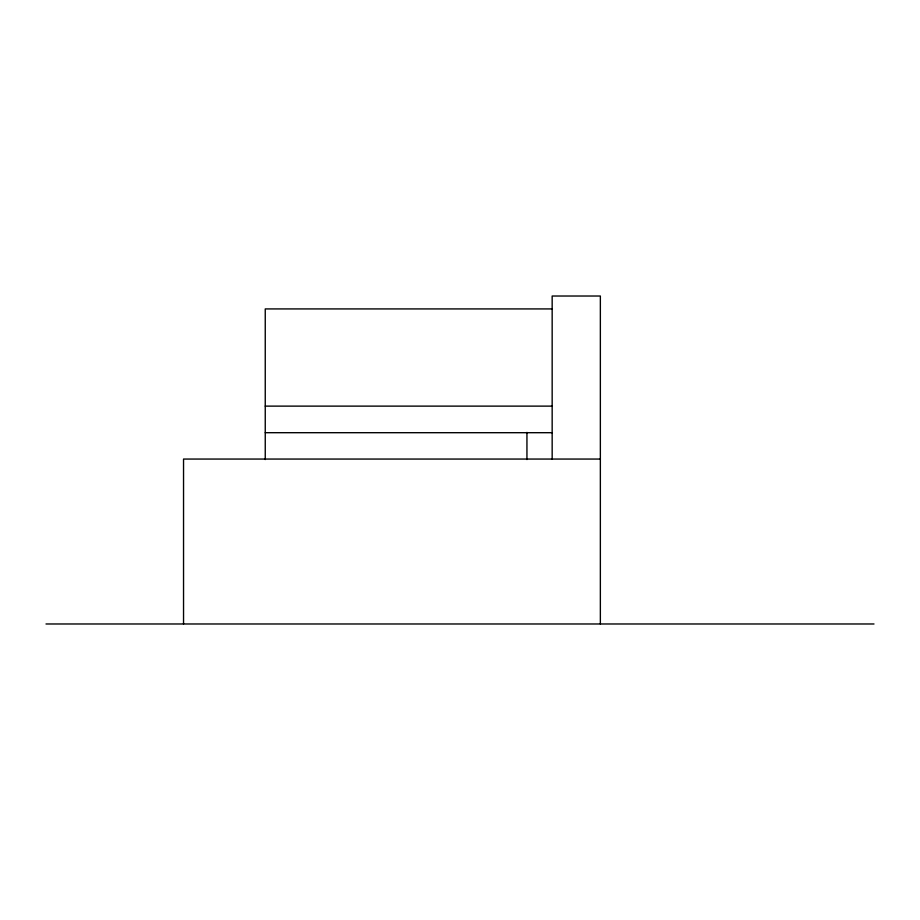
<?xml version="1.0" encoding="UTF-8"?>
<svg xmlns="http://www.w3.org/2000/svg" width="920" height="920" viewBox="0 0 920 920"><rect width="100%" height="100%" fill="white"/><g stroke="black" fill="none" stroke-linecap="round" stroke-linejoin="round"><path stroke-width="1.38" d="M552.161 308.924L265.248 308.924L265.248 459.551M265.248 406.122L552.161 406.122M265.248 432.699L552.161 432.699M600.357 459.057L183.54 459.057L183.54 623.978M46 623.978L874 623.978M600.357 623.978L600.357 296.022L552.161 296.022L552.161 459.218M526.941 432.388L526.941 459.551"/></g></svg>
